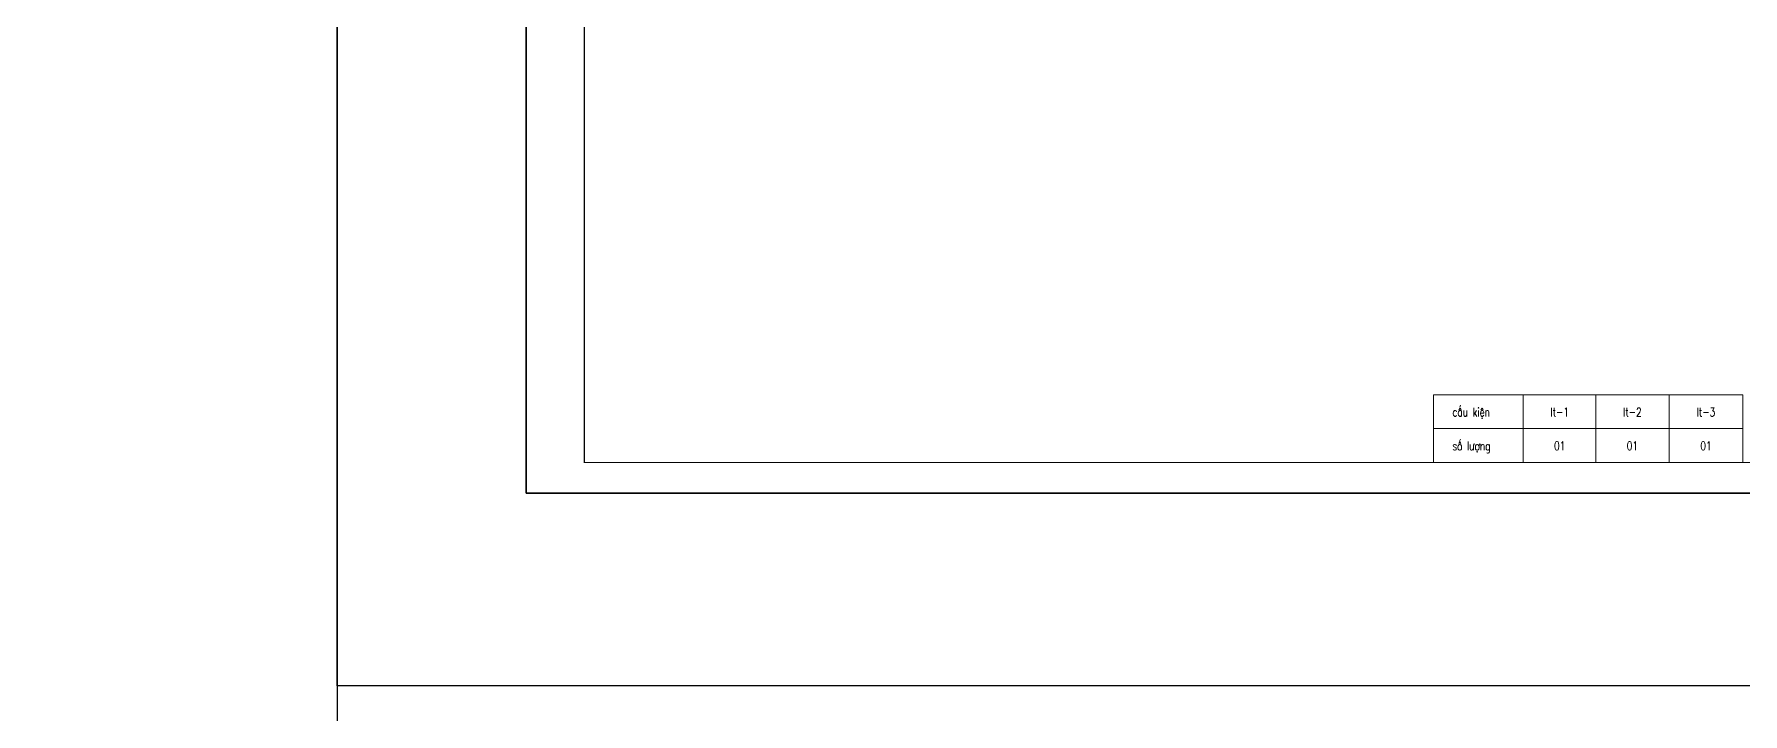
# Model space of a CAD drawing. Extents: x -2098986 to 943, y -1296280 to 73591.
# Drawn here: x -1700737 to -1677222, y -1281187 to -1271832 of the extents above; entities that cross this region are included whole.
import ezdxf
from ezdxf.enums import TextEntityAlignment as Align

# ---------------------------------------------------------------- set-up
doc = ezdxf.new("R2010")
doc.units = 0
doc.header["$LTSCALE"] = 150
doc.layers.get('Defpoints').update_dxf_attribs({"lineweight": 18})
for name, color, linetype, lineweight in [('05.Text', 253, 'Continuous', 18), ('11.Khung bo', 32, 'Continuous', 50), ('12.Khung', 36, 'Continuous', 25), ('KCVN-THAY', 7, 'Continuous', 25), ('LS-TEXT', 60, 'Continuous', 20), ('LS-THAY', 7, 'Continuous', 20)]:
    doc.layers.add(name, color=color, linetype=linetype, lineweight=lineweight)
doc.layers.add('Tpl_Bound', color=1, linetype='Continuous', plot=False)
doc.styles.add('vnsimpli', font='vnsimli.shx', dxfattribs={"width": 0.75})

# ---------------------------------------------------------------- blocks, each defined once
blk = doc.blocks.new('*U4')
at = {"layer": 'KCVN-THAY', "color": 140}
blk.add_lwpolyline([(214871.76, 86966.68), (215381.8, 86966.68), (215381.8, 86579.68), (214871.76, 86579.68)], close=True, dxfattribs=at)
blk = doc.blocks.new('100')
at = {"layer": '11.Khung bo', "const_width": 26.7}
blk.add_lwpolyline([(1860913, -945240), (1860913, -916940), (1896063, -916940), (1896063, -945240)], close=True, dxfattribs=at)
blk.add_lwpolyline([(1860913, -945240), (1860913, -916940), (1896063, -916940), (1896063, -945240)], close=True, dxfattribs=at)
blk.add_lwpolyline([(1860913, -945240), (1860913, -916940), (1896063, -916940), (1896063, -945240)], close=True, dxfattribs=at)
at = {"layer": '12.Khung'}
blk.add_lwpolyline([(1901579, -945940), (1901579, -916240), (1859580, -916240), (1859580, -945940)], close=True, dxfattribs=at)
blk.add_lwpolyline([(1901579, -945940), (1901579, -916240), (1859580, -916240), (1859580, -945940)], close=True, dxfattribs=at)
blk.add_lwpolyline([(1901579, -945940), (1901579, -916240), (1859580, -916240), (1859580, -945940)], close=True, dxfattribs=at)

msp = doc.modelspace()

# ---------------------------------------------------------------- linework, layer by layer
at = {"layer": 'LS-THAY'}
for p, q in [((-1681477.2, -1276794.5), (-1681477.2, -1277727.9)), ((-1681477.2, -1276794.5), (-1677221.5, -1276794.5)), ((-1680245.3, -1276794.5), (-1680245.3, -1277727.9)), ((-1679245.3, -1276794.5), (-1679245.3, -1277727.9)), ((-1678233.4, -1276794.5), (-1678233.4, -1277727.9)), ((-1677221.5, -1276794.5), (-1677221.5, -1277727.9)), ((-1681477.2, -1277261.2), (-1677221.5, -1277261.2)), ((-1681477.2, -1277727.9), (-1677221.5, -1277727.9))]:
    msp.add_line(p, q, dxfattribs=at)
at = {"layer": 'Tpl_Bound', "color": 1}
msp.add_lwpolyline([(-1693965.6, -1278147.9), (-1693965.6, -1260327.9), (-1668765.6, -1260327.9), (-1668765.6, -1278147.9)], close=True, dxfattribs=at)

# ---------------------------------------------------------------- block references
at = {"layer": '05.Text', "xscale": 0.6000055114637588, "yscale": 0.6000055114637588, "zscale": 0.6000055114637588}
msp.add_blockref('100', (-2809723.6, -710578.8), dxfattribs=at)
at = {"layer": 'Defpoints'}
for p, xscale, yscale, zscale in [((-23234746.5, -9954247.4), 100, 100, 100), ((-14588872, -6475580.3), 60, 60, 60)]:
    msp.add_blockref('*U4', p, dxfattribs=dict(at, xscale=xscale, yscale=yscale, zscale=zscale))

# ---------------------------------------------------------------- texts
at = {"layer": 'LS-TEXT', "style": 'vnsimpli', "width": 0.75}
for s, p in [('cÊu kiÖn', (-1681218.9, -1277092.8)), ('sè l\xadîng', (-1681218.9, -1277559.5))]:
    msp.add_text(s, height=120, dxfattribs=at).set_placement(p)
for s, p in [('lt-1', (-1679741.2, -1277092.8)), ('lt-2', (-1678741.2, -1277092.8)), ('lt-3', (-1677729.3, -1277092.8)), ('01', (-1679741.2, -1277559.5)), ('01', (-1678741.2, -1277559.5)), ('01', (-1677729.3, -1277559.5))]:
    msp.add_text(s, height=120, dxfattribs=at).set_placement(p, align=Align.CENTER)

doc.saveas('drawing.dxf')
